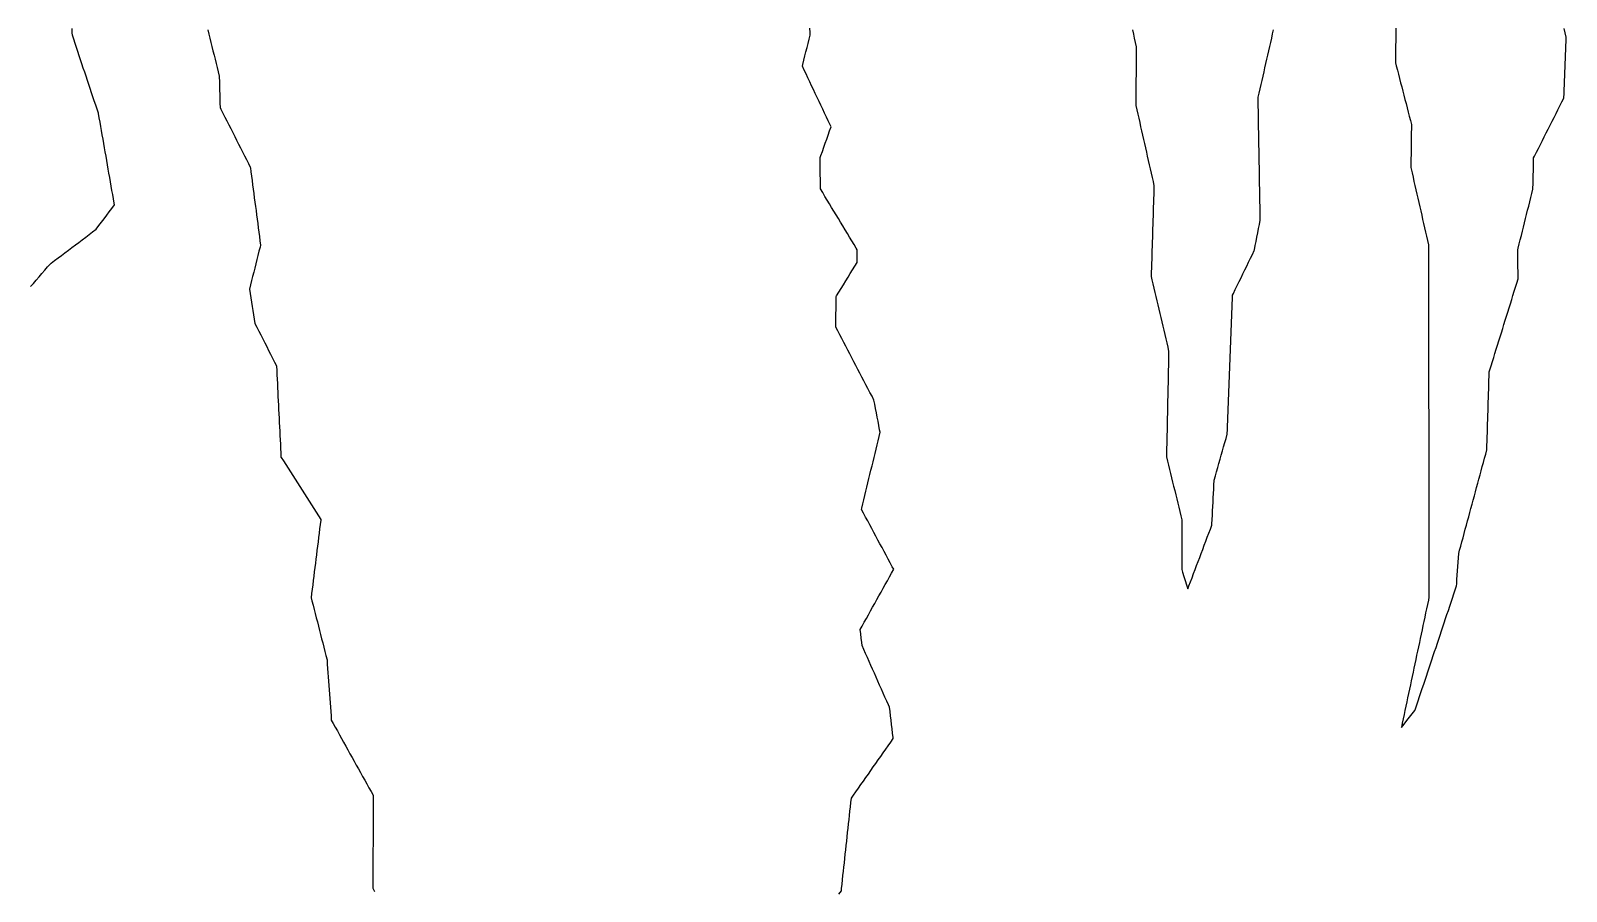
# Model space of a CAD drawing. Header units: millimetres. Extents: x 257 to 2289, y 96 to 1983.
# Drawn here: x 1726.8 to 2081.4, y 440.4 to 639 of the extents above; entities that cross this region are included whole.
import ezdxf

# ---------------------------------------------------------------- set-up
doc = ezdxf.new("R2010")
doc.units = ezdxf.units.MM
doc.layers.add('ALL_ISLANDS', color=7, linetype='Continuous')
doc.layers.add('OUTLINE_ISLAND_01', color=7, linetype='Continuous')

msp = doc.modelspace()

# ---------------------------------------------------------------- linework, layer by layer
at = {"layer": 'ALL_ISLANDS'}
for points in [[(1726.8085, 579.968), (1727.4631, 580.7239), (1728.1177, 581.4799), (1728.7723, 582.2359), (1729.4269, 582.9919), (1730.0815, 583.7478), (1730.7361, 584.5038), (1731.3907, 585.2598), (1731.5406, 585.3728), (1732.339, 585.975), (1733.1374, 586.5771), (1733.9357, 587.1792), (1734.7341, 587.7814), (1735.5325, 588.3835), (1736.3309, 588.9857), (1737.1293, 589.5878), (1737.9277, 590.1899), (1738.7261, 590.7921), (1739.5245, 591.3942), (1740.3229, 591.9964), (1741.1213, 592.5985), (1741.9196, 593.2006), (1741.9541, 593.2462), (1742.5568, 594.0442), (1743.1596, 594.8421), (1743.7623, 595.64), (1744.3651, 596.4379), (1744.9678, 597.2359), (1745.5706, 598.0338), (1746.1733, 598.8317), (1746.1047, 599.2247), (1745.9328, 600.2098), (1745.7608, 601.1949), (1745.5888, 602.18), (1745.4169, 603.1651), (1745.2449, 604.1502), (1745.0729, 605.1353), (1744.901, 606.1204), (1744.729, 607.1055), (1744.557, 608.0906), (1744.3851, 609.0757), (1744.2131, 610.0608), (1744.0411, 611.0459), (1743.8692, 612.031), (1743.6972, 613.0161), (1743.5252, 614.0012), (1743.3533, 614.9863), (1743.1813, 615.9715), (1743.0093, 616.9566), (1742.8374, 617.9417), (1742.6654, 618.9268), (1742.4934, 619.9119), (1742.4658, 619.9944), (1742.1484, 620.9426), (1741.831, 621.8909), (1741.5137, 622.8392), (1741.1963, 623.7875), (1740.8789, 624.7358), (1740.5615, 625.6841), (1740.2441, 626.6324), (1739.9267, 627.5807), (1739.6093, 628.529), (1739.2919, 629.4773), (1738.9746, 630.4256), (1738.6572, 631.3739), (1738.3398, 632.3222), (1738.0224, 633.2705), (1737.705, 634.2188), (1737.3876, 635.1671), (1737.0702, 636.1154), (1736.7528, 637.0637), (1736.4355, 638.012), (1736.418, 638.5519), (1736.3857, 639.5514)], [(1767.6933, 639.2525), (1767.937, 638.2827), (1768.1808, 637.3129), (1768.4245, 636.343), (1768.6683, 635.3732), (1768.912, 634.4033), (1769.1558, 633.4335), (1769.3995, 632.4637), (1769.6433, 631.4938), (1769.8871, 630.524), (1770.1308, 629.5542), (1770.3746, 628.5843), (1770.3806, 628.3251), (1770.4038, 627.3254), (1770.427, 626.3257), (1770.4502, 625.3259), (1770.4735, 624.3262), (1770.4967, 623.3265), (1770.5199, 622.3267), (1770.5431, 621.327), (1770.7618, 620.8951), (1771.2134, 620.0028), (1771.665, 619.1106), (1772.1166, 618.2184), (1772.5682, 617.3262), (1773.0198, 616.434), (1773.4714, 615.5417), (1773.923, 614.6495), (1774.3746, 613.7573), (1774.8262, 612.8651), (1775.2778, 611.9729), (1775.7294, 611.0806), (1776.181, 610.1884), (1776.6326, 609.2962), (1777.0842, 608.404), (1777.5358, 607.5118), (1777.5478, 607.4202), (1777.6782, 606.4288), (1777.8086, 605.4373), (1777.939, 604.4458), (1778.0693, 603.4544), (1778.1997, 602.4629), (1778.3301, 601.4714), (1778.4604, 600.48), (1778.5908, 599.4885), (1778.7212, 598.497), (1778.8516, 597.5056), (1778.9819, 596.5141), (1779.1123, 595.5226), (1779.2427, 594.5312), (1779.373, 593.5397), (1779.5034, 592.5482), (1779.6338, 591.5568), (1779.7641, 590.5653), (1779.8945, 589.5738), (1779.7758, 589.1015), (1779.5319, 588.1317), (1779.2881, 587.1619), (1779.0442, 586.1921), (1778.8003, 585.2223), (1778.5565, 584.2525), (1778.3126, 583.2827), (1778.0688, 582.3128), (1777.8249, 581.343), (1777.5811, 580.3732), (1777.3372, 579.4034), (1777.3453, 579.3529), (1777.5039, 578.3655), (1777.6624, 577.3781), (1777.8209, 576.3908), (1777.9794, 575.4034), (1778.1379, 574.4161), (1778.2964, 573.4287), (1778.455, 572.4414), (1778.6135, 571.454), (1779.0541, 570.5851), (1779.5064, 569.6932), (1779.9587, 568.8014), (1780.4109, 567.9095), (1780.8632, 567.0176), (1781.3155, 566.1257), (1781.7678, 565.2339), (1782.22, 564.342), (1782.6723, 563.4501), (1783.1246, 562.5582), (1783.5769, 561.6664), (1783.5809, 561.5856), (1783.6303, 560.5869), (1783.6797, 559.5881), (1783.7291, 558.5893), (1783.7785, 557.5905), (1783.8279, 556.5917), (1783.8773, 555.593), (1783.9268, 554.5942), (1783.9762, 553.5954), (1784.0256, 552.5966), (1784.075, 551.5978), (1784.1244, 550.5991), (1784.1738, 549.6003), (1784.2232, 548.6015), (1784.2726, 547.6027), (1784.322, 546.604), (1784.3715, 545.6052), (1784.4209, 544.6064), (1784.4703, 543.6076), (1784.5197, 542.6088), (1784.5691, 541.6101), (1784.6185, 540.6113), (1784.6563, 540.5522), (1785.1952, 539.7098), (1785.7341, 538.8675), (1786.273, 538.0251), (1786.8119, 537.1827), (1787.3507, 536.3403), (1787.8896, 535.498), (1788.4285, 534.6556), (1788.9674, 533.8132), (1789.5063, 532.9708), (1790.0452, 532.1284), (1790.5841, 531.2861), (1791.123, 530.4437), (1791.6619, 529.6013), (1792.2007, 528.7589), (1792.7396, 527.9166), (1793.2785, 527.0742), (1793.8174, 526.2318), (1793.7906, 526.0153), (1793.6677, 525.0229), (1793.5447, 524.0305), (1793.4218, 523.0381), (1793.2989, 522.0457), (1793.1759, 521.0532), (1793.053, 520.0608), (1792.9301, 519.0684), (1792.8072, 518.076), (1792.6842, 517.0836), (1792.5613, 516.0912), (1792.4384, 515.0987), (1792.3155, 514.1063), (1792.1925, 513.1139), (1792.0696, 512.1215), (1791.9467, 511.1291), (1791.8237, 510.1367), (1791.7008, 509.1443), (1791.5779, 508.1518), (1791.7721, 507.3933), (1792.0202, 506.4245), (1792.2683, 505.4558), (1792.5164, 504.4871), (1792.7645, 503.5183), (1793.0126, 502.5496), (1793.2607, 501.5809), (1793.5088, 500.6121), (1793.7569, 499.6434), (1794.005, 498.6747), (1794.2531, 497.7059), (1794.5012, 496.7372), (1794.7493, 495.7685), (1794.9974, 494.7997), (1795.2455, 493.831), (1795.3165, 492.8374), (1795.3878, 491.84), (1795.4591, 490.8425), (1795.5304, 489.8451), (1795.6017, 488.8476), (1795.673, 487.8502), (1795.7443, 486.8527), (1795.8156, 485.8553), (1795.8869, 484.8578), (1795.9582, 483.8604), (1796.0295, 482.8629), (1796.1008, 481.8654), (1796.1721, 480.868), (1796.2434, 479.8705), (1796.6559, 479.1309), (1797.1429, 478.2575), (1797.63, 477.3842), (1798.1171, 476.5108), (1798.6041, 475.6374), (1799.0912, 474.7641), (1799.5783, 473.8907), (1800.0653, 473.0173), (1800.5524, 472.144), (1801.0395, 471.2706), (1801.5266, 470.3972), (1802.0136, 469.5239), (1802.5007, 468.6505), (1802.9878, 467.7772), (1803.4748, 466.9038), (1803.9619, 466.0304), (1804.449, 465.1571), (1804.936, 464.2837), (1805.4231, 463.4103), (1805.9102, 462.537), (1805.9084, 462.0589), (1805.9046, 461.0589), (1805.9008, 460.0589), (1805.8971, 459.0589), (1805.8933, 458.0589), (1805.8895, 457.0589), (1805.8857, 456.059), (1805.8819, 455.059), (1805.8782, 454.059), (1805.8744, 453.059), (1805.8706, 452.059), (1805.8668, 451.059), (1805.8631, 450.059), (1805.8593, 449.059), (1805.8555, 448.059), (1805.8517, 447.059), (1805.848, 446.059), (1805.8442, 445.059), (1805.8404, 444.059), (1805.8366, 443.059), (1805.8329, 442.0591), (1805.8291, 441.0591), (1806.2241, 440.2973)], [(1913.411, 439.7256), (1914.0243, 440.5155), (1914.0771, 441.0043), (1914.1844, 441.9985), (1914.2917, 442.9927), (1914.399, 443.987), (1914.5063, 444.9812), (1914.6136, 445.9754), (1914.7209, 446.9696), (1914.8282, 447.9639), (1914.9355, 448.9581), (1915.0428, 449.9523), (1915.1501, 450.9465), (1915.2574, 451.9408), (1915.3647, 452.935), (1915.472, 453.9292), (1915.5793, 454.9235), (1915.6866, 455.9177), (1915.7939, 456.9119), (1915.9012, 457.9061), (1916.0085, 458.9004), (1916.1158, 459.8946), (1916.2231, 460.8888), (1916.3304, 461.883), (1916.7922, 462.5372), (1917.3689, 463.3542), (1917.9455, 464.1711), (1918.5222, 464.9881), (1919.0989, 465.8051), (1919.6756, 466.622), (1920.2523, 467.439), (1920.829, 468.256), (1921.4057, 469.0729), (1921.9824, 469.8899), (1922.5591, 470.7069), (1923.1357, 471.5238), (1923.7124, 472.3408), (1924.2891, 473.1578), (1924.8658, 473.9747), (1925.4425, 474.7917), (1926.0192, 475.6086), (1925.9843, 475.8943), (1925.863, 476.8869), (1925.7417, 477.8795), (1925.6204, 478.8722), (1925.4991, 479.8648), (1925.3778, 480.8574), (1925.2565, 481.85), (1925.1352, 482.8426), (1924.8944, 483.3861), (1924.4892, 484.3003), (1924.084, 485.2146), (1923.6788, 486.1288), (1923.2736, 487.043), (1922.8683, 487.9573), (1922.4631, 488.8715), (1922.0579, 489.7857), (1921.6527, 490.6999), (1921.2475, 491.6142), (1920.8423, 492.5284), (1920.4371, 493.4426), (1920.0319, 494.3568), (1919.6267, 495.2711), (1919.2215, 496.1853), (1918.8163, 497.0995), (1918.7313, 497.8156), (1918.6134, 498.8086), (1918.4955, 499.8016), (1918.3777, 500.7947), (1918.8206, 501.5922), (1919.3061, 502.4664), (1919.7916, 503.3406), (1920.2771, 504.2148), (1920.7626, 505.0891), (1921.2481, 505.9633), (1921.7336, 506.8375), (1922.2192, 507.7117), (1922.7047, 508.586), (1923.1902, 509.4602), (1923.6757, 510.3344), (1924.1612, 511.2087), (1924.6467, 512.0829), (1925.1323, 512.9571), (1925.6178, 513.8313), (1926.1033, 514.7056), (1925.7846, 515.2987), (1925.3112, 516.1795), (1924.8378, 517.0604), (1924.3644, 517.9412), (1923.891, 518.8221), (1923.4177, 519.7029), (1922.9443, 520.5838), (1922.4709, 521.4647), (1921.9975, 522.3455), (1921.5241, 523.2264), (1921.0508, 524.1072), (1920.5774, 524.9881), (1920.104, 525.8689), (1919.6306, 526.7498), (1919.1572, 527.6307), (1918.6838, 528.5115), (1918.7614, 528.8336), (1918.9954, 529.8059), (1919.2294, 530.7781), (1919.4634, 531.7504), (1919.6974, 532.7226), (1919.9314, 533.6948), (1920.1654, 534.6671), (1920.3994, 535.6393), (1920.6334, 536.6115), (1920.8674, 537.5838), (1921.1014, 538.556), (1921.3354, 539.5282), (1921.5694, 540.5005), (1921.8034, 541.4727), (1922.0374, 542.4449), (1922.2714, 543.4172), (1922.5054, 544.3894), (1922.7394, 545.3617), (1922.9735, 546.3339), (1922.8644, 546.9088), (1922.678, 547.8913), (1922.4916, 548.8737), (1922.3053, 549.8562), (1922.1189, 550.8387), (1921.9325, 551.8212), (1921.7461, 552.8037), (1921.5598, 553.7861), (1921.0986, 554.6668), (1920.6346, 555.5527), (1920.1707, 556.4386), (1919.7068, 557.3245), (1919.2429, 558.2103), (1918.7789, 559.0962), (1918.315, 559.9821), (1917.8511, 560.868), (1917.3872, 561.7538), (1916.9232, 562.6397), (1916.4593, 563.5256), (1915.9954, 564.4114), (1915.5314, 565.2973), (1915.0675, 566.1832), (1914.6036, 567.0691), (1914.1397, 567.9549), (1913.6757, 568.8408), (1913.2118, 569.7267), (1912.7479, 570.6126), (1912.7487, 570.6914), (1912.7584, 571.6914), (1912.7681, 572.6913), (1912.7778, 573.6913), (1912.7875, 574.6912), (1912.7973, 575.6912), (1912.807, 576.6912), (1912.8167, 577.6911), (1912.9264, 577.8676), (1913.4545, 578.7168), (1913.9825, 579.5661), (1914.5105, 580.4153), (1915.0385, 581.2645), (1915.5665, 582.1138), (1916.0945, 582.963), (1916.6225, 583.8123), (1917.1506, 584.6615), (1917.6786, 585.5107), (1917.6832, 586.4787), (1917.6879, 587.4787), (1917.6927, 588.4787), (1917.4785, 588.8323), (1916.9605, 589.6877), (1916.4425, 590.5431), (1915.9245, 591.3985), (1915.4065, 592.2539), (1914.8885, 593.1092), (1914.3705, 593.9646), (1913.8525, 594.82), (1913.3345, 595.6754), (1912.8165, 596.5308), (1912.2985, 597.3861), (1911.7805, 598.2415), (1911.2625, 599.0969), (1910.7445, 599.9523), (1910.2265, 600.8077), (1909.7085, 601.663), (1909.1905, 602.5184), (1909.1887, 602.7513), (1909.1807, 603.7513), (1909.1727, 604.7513), (1909.1648, 605.7512), (1909.1568, 606.7512), (1909.1488, 607.7512), (1909.1408, 608.7511), (1909.1328, 609.7511), (1909.308, 610.2427), (1909.6436, 611.1847), (1909.9792, 612.1267), (1910.3148, 613.0687), (1910.6504, 614.0107), (1910.986, 614.9527), (1911.3216, 615.8947), (1911.6572, 616.8367), (1911.4324, 617.3113), (1911.0043, 618.2151), (1910.5762, 619.1188), (1910.1481, 620.0225), (1909.72, 620.9263), (1909.2919, 621.83), (1908.8639, 622.7337), (1908.4358, 623.6375), (1908.0077, 624.5412), (1907.5796, 625.445), (1907.1515, 626.3487), (1906.7234, 627.2524), (1906.2953, 628.1562), (1905.8673, 629.0599), (1905.4392, 629.9636), (1905.0111, 630.8674), (1905.1144, 631.2725), (1905.3617, 632.2414), (1905.609, 633.2104), (1905.8562, 634.1793), (1906.1035, 635.1483), (1906.3507, 636.1172), (1906.598, 637.0862), (1906.8452, 638.0551), (1906.8131, 638.6488), (1906.759, 639.6473)], [(1981.2314, 639.2512), (1981.4486, 638.2751), (1981.6659, 637.299), (1981.8832, 636.3229), (1982.1004, 635.3468), (1982.0976, 634.7834), (1982.0926, 633.7834), (1982.0876, 632.7834), (1982.0825, 631.7834), (1982.0775, 630.7835), (1982.0725, 629.7835), (1982.0675, 628.7835), (1982.0624, 627.7835), (1982.0574, 626.7835), (1982.0524, 625.7835), (1982.0474, 624.7835), (1982.0424, 623.7835), (1982.0373, 622.7836), (1982.0323, 621.7836), (1982.0384, 621.7566), (1982.2583, 620.781), (1982.4782, 619.8055), (1982.698, 618.83), (1982.9179, 617.8544), (1983.1378, 616.8789), (1983.3577, 615.9034), (1983.5775, 614.9279), (1983.7974, 613.9523), (1984.0173, 612.9768), (1984.2372, 612.0013), (1984.4571, 611.0258), (1984.6769, 610.0502), (1984.8968, 609.0747), (1985.1167, 608.0992), (1985.3366, 607.1236), (1985.5564, 606.1481), (1985.7763, 605.1726), (1985.9962, 604.1971), (1986.2161, 603.2215), (1986.1864, 602.2701), (1986.1552, 601.2706), (1986.1241, 600.2711), (1986.0929, 599.2716), (1986.0617, 598.2721), (1986.0306, 597.2725), (1985.9994, 596.273), (1985.9682, 595.2735), (1985.9371, 594.274), (1985.9059, 593.2745), (1985.8747, 592.275), (1985.8436, 591.2755), (1985.8124, 590.2759), (1985.7812, 589.2764), (1985.7501, 588.2769), (1985.7189, 587.2774), (1985.6877, 586.2779), (1985.6566, 585.2784), (1985.6254, 584.2789), (1985.5942, 583.2793), (1985.5631, 582.2798), (1985.7296, 581.5684), (1985.9574, 580.5948), (1986.1853, 579.6211), (1986.4132, 578.6474), (1986.6411, 577.6737), (1986.869, 576.7), (1987.0969, 575.7263), (1987.3248, 574.7526), (1987.5527, 573.7789), (1987.7805, 572.8053), (1988.0084, 571.8316), (1988.2363, 570.8579), (1988.4642, 569.8842), (1988.6921, 568.9105), (1988.92, 567.9368), (1989.1479, 566.9631), (1989.3758, 565.9894), (1989.6037, 565.0158), (1989.5966, 564.675), (1989.576, 563.6752), (1989.5555, 562.6755), (1989.5349, 561.6757), (1989.5143, 560.6759), (1989.4937, 559.6761), (1989.4731, 558.6763), (1989.4525, 557.6765), (1989.4319, 556.6767), (1989.4114, 555.6769), (1989.3908, 554.6772), (1989.3702, 553.6774), (1989.3496, 552.6776), (1989.329, 551.6778), (1989.3084, 550.678), (1989.2878, 549.6782), (1989.2673, 548.6784), (1989.2467, 547.6786), (1989.2261, 546.6788), (1989.2055, 545.6791), (1989.1849, 544.6793), (1989.1643, 543.6795), (1989.1437, 542.6797), (1989.1232, 541.6799), (1989.1026, 540.6801), (1989.1031, 540.678), (1989.3395, 539.7063), (1989.5758, 538.7346), (1989.8122, 537.763), (1990.0485, 536.7913), (1990.2849, 535.8196), (1990.5213, 534.848), (1990.7576, 533.8763), (1990.994, 532.9046), (1991.2304, 531.933), (1991.4667, 530.9613), (1991.7031, 529.9897), (1991.9394, 529.018), (1992.1758, 528.0463), (1992.4122, 527.0747), (1992.6485, 526.103), (1992.647, 525.6482), (1992.6437, 524.6482), (1992.6404, 523.6483), (1992.6371, 522.6483), (1992.6337, 521.6483), (1992.6304, 520.6483), (1992.6271, 519.6483), (1992.6238, 518.6483), (1992.6205, 517.6483), (1992.6171, 516.6483), (1992.6138, 515.6483), (1992.6105, 514.6483), (1992.816, 514.0095), (1993.1222, 513.0576), (1993.4284, 512.1056), (1993.7346, 511.1536), (1994.0408, 510.2017), (1994.301, 510.8922), (1994.6535, 511.8279), (1995.0061, 512.7637), (1995.3586, 513.6995), (1995.7112, 514.6353), (1996.0637, 515.5711), (1996.4163, 516.5069), (1996.7689, 517.4427), (1997.1214, 518.3785), (1997.474, 519.3143), (1997.8265, 520.2501), (1998.1791, 521.1859), (1998.5316, 522.1216), (1998.8842, 523.0574), (1999.2367, 523.9932), (1999.5893, 524.929), (1999.6053, 525.2402), (1999.6568, 526.2389), (1999.7083, 527.2376), (1999.7598, 528.2362), (1999.8113, 529.2349), (1999.8627, 530.2336), (1999.9142, 531.2323), (1999.9657, 532.2309), (2000.0172, 533.2296), (2000.0687, 534.2283), (2000.1201, 535.227), (2000.1393, 535.2948), (2000.4102, 536.2574), (2000.681, 537.2201), (2000.9519, 538.1827), (2001.2228, 539.1453), (2001.4937, 540.1079), (2001.7646, 541.0705), (2002.0355, 542.0331), (2002.3064, 542.9957), (2002.5773, 543.9583), (2002.8482, 544.9209), (2003.1191, 545.8835), (2003.1235, 545.9966), (2003.1617, 546.9959), (2003.2, 547.9951), (2003.2382, 548.9944), (2003.2765, 549.9937), (2003.3147, 550.9929), (2003.353, 551.9922), (2003.3913, 552.9915), (2003.4295, 553.9907), (2003.4678, 554.99), (2003.506, 555.9893), (2003.5443, 556.9885), (2003.5825, 557.9878), (2003.6208, 558.9871), (2003.6591, 559.9863), (2003.6973, 560.9856), (2003.7356, 561.9849), (2003.7738, 562.9841), (2003.8121, 563.9834), (2003.8503, 564.9827), (2003.8886, 565.9819), (2003.9269, 566.9812), (2003.9651, 567.9805), (2004.0034, 568.9798), (2004.0416, 569.979), (2004.0799, 570.9783), (2004.1181, 571.9776), (2004.1564, 572.9768), (2004.1947, 573.9761), (2004.2329, 574.9754), (2004.2712, 575.9746), (2004.3094, 576.9739), (2004.3477, 577.9732), (2004.5618, 578.4134), (2004.9992, 579.3127), (2005.4365, 580.212), (2005.8739, 581.1113), (2006.3112, 582.0106), (2006.7486, 582.9099), (2007.1859, 583.8091), (2007.6233, 584.7084), (2008.0606, 585.6077), (2008.498, 586.507), (2008.9353, 587.4063), (2009.3727, 588.3056), (2009.4028, 588.4579), (2009.5968, 589.4389), (2009.7908, 590.4199), (2009.9848, 591.4009), (2010.1788, 592.3819), (2010.3728, 593.3629), (2010.5668, 594.3439), (2010.7608, 595.3249), (2010.7574, 595.5146), (2010.7397, 596.5144), (2010.7219, 597.5142), (2010.7042, 598.5141), (2010.6865, 599.5139), (2010.6687, 600.5138), (2010.651, 601.5136), (2010.6333, 602.5135), (2010.6155, 603.5133), (2010.5978, 604.5131), (2010.58, 605.513), (2010.5623, 606.5128), (2010.5446, 607.5127), (2010.5268, 608.5125), (2010.5091, 609.5123), (2010.4914, 610.5122), (2010.4736, 611.512), (2010.4559, 612.5119), (2010.4382, 613.5117), (2010.4204, 614.5116), (2010.4027, 615.5114), (2010.385, 616.5112), (2010.3672, 617.5111), (2010.3495, 618.5109), (2010.3318, 619.5108), (2010.314, 620.5106), (2010.2963, 621.5105), (2010.2786, 622.5103), (2010.2608, 623.5101), (2010.2987, 623.6773), (2010.5197, 624.6526), (2010.7407, 625.6279), (2010.9617, 626.6031), (2011.1828, 627.5784), (2011.4038, 628.5537), (2011.6248, 629.5289), (2011.8458, 630.5042), (2012.0668, 631.4795), (2012.2878, 632.4548), (2012.5088, 633.43), (2012.7298, 634.4053), (2012.9509, 635.3806), (2013.1719, 636.3558), (2013.3929, 637.3311), (2013.6139, 638.3064), (2013.8349, 639.2817)], [(2042.0569, 639.6456), (2042.0491, 638.6457), (2042.0412, 637.6457), (2042.0333, 636.6457), (2042.0255, 635.6458), (2042.0176, 634.6458), (2042.0097, 633.6458), (2042.0019, 632.6458), (2041.994, 631.6459), (2042.1802, 630.922), (2042.4292, 629.9536), (2042.6783, 628.9851), (2042.9274, 628.0166), (2043.1764, 627.0481), (2043.4255, 626.0796), (2043.6745, 625.1111), (2043.9236, 624.1426), (2044.1727, 623.1741), (2044.4217, 622.2056), (2044.6708, 621.2372), (2044.9198, 620.2687), (2045.1689, 619.3002), (2045.418, 618.3317), (2045.667, 617.3632), (2045.6543, 616.4452), (2045.6405, 615.4452), (2045.6266, 614.4453), (2045.6128, 613.4454), (2045.5989, 612.4455), (2045.5851, 611.4456), (2045.5712, 610.4457), (2045.5574, 609.4458), (2045.5436, 608.4459), (2045.5297, 607.446), (2045.5866, 607.1966), (2045.8088, 606.2216), (2046.031, 605.2466), (2046.2532, 604.2716), (2046.4754, 603.2966), (2046.6976, 602.3216), (2046.9198, 601.3466), (2047.142, 600.3716), (2047.3642, 599.3966), (2047.5864, 598.4216), (2047.8086, 597.4466), (2048.0308, 596.4716), (2048.253, 595.4966), (2048.4752, 594.5216), (2048.6974, 593.5465), (2048.9196, 592.5715), (2049.1418, 591.5965), (2049.364, 590.6215), (2049.5862, 589.6465), (2049.5868, 589.2427), (2049.5884, 588.2427), (2049.59, 587.2428), (2049.5917, 586.2428), (2049.5933, 585.2428), (2049.5949, 584.2428), (2049.5965, 583.2428), (2049.5982, 582.2428), (2049.5998, 581.2428), (2049.6014, 580.2428), (2049.603, 579.2428), (2049.6046, 578.2428), (2049.6063, 577.2428), (2049.6079, 576.2428), (2049.6095, 575.2428), (2049.6111, 574.2428), (2049.6127, 573.2428), (2049.6144, 572.2428), (2049.616, 571.2428), (2049.6176, 570.2428), (2049.6192, 569.2428), (2049.6209, 568.2428), (2049.6225, 567.2428), (2049.6241, 566.2428), (2049.6257, 565.2428), (2049.6273, 564.2428), (2049.629, 563.2428), (2049.6306, 562.2428), (2049.6322, 561.2428), (2049.6338, 560.2428), (2049.6354, 559.2428), (2049.6371, 558.2428), (2049.6387, 557.2428), (2049.6403, 556.2428), (2049.6419, 555.2428), (2049.6436, 554.2428), (2049.6452, 553.2428), (2049.6468, 552.2428), (2049.6484, 551.2428), (2049.65, 550.2428), (2049.6517, 549.2428), (2049.6533, 548.2428), (2049.6549, 547.2428), (2049.6565, 546.2428), (2049.6581, 545.2428), (2049.6598, 544.2428), (2049.6614, 543.2428), (2049.663, 542.2428), (2049.6646, 541.2428), (2049.6662, 540.2428), (2049.6679, 539.2428), (2049.6695, 538.2428), (2049.6711, 537.2428), (2049.6727, 536.2428), (2049.6744, 535.2428), (2049.676, 534.2428), (2049.6776, 533.2428), (2049.6792, 532.2428), (2049.6808, 531.2428), (2049.6825, 530.2428), (2049.6841, 529.2428), (2049.6857, 528.2428), (2049.6873, 527.2428), (2049.6889, 526.2428), (2049.6906, 525.2428), (2049.6922, 524.2428), (2049.6938, 523.2428), (2049.6954, 522.2428), (2049.6971, 521.2428), (2049.6987, 520.2428), (2049.7003, 519.2428), (2049.7019, 518.2428), (2049.7035, 517.2428), (2049.7052, 516.2428), (2049.7068, 515.2428), (2049.7084, 514.2428), (2049.71, 513.2428), (2049.7116, 512.2428), (2049.7133, 511.2429), (2049.7149, 510.2429), (2049.7165, 509.2429), (2049.7181, 508.2429), (2049.574, 507.5643), (2049.3661, 506.5862), (2049.1583, 505.608), (2048.9504, 504.6299), (2048.7426, 503.6517), (2048.5348, 502.6735), (2048.3269, 501.6954), (2048.1191, 500.7172), (2047.9112, 499.739), (2047.7034, 498.7609), (2047.4955, 497.7827), (2047.2877, 496.8046), (2047.0799, 495.8264), (2046.872, 494.8482), (2046.6642, 493.8701), (2046.4563, 492.8919), (2046.2485, 491.9137), (2046.0407, 490.9356), (2045.8328, 489.9574), (2045.625, 488.9793), (2045.4171, 488.0011), (2045.2093, 487.0229), (2045.0014, 486.0448), (2044.7936, 485.0666), (2044.5858, 484.0884), (2044.3779, 483.1103), (2044.1701, 482.1321), (2043.9622, 481.154), (2043.7544, 480.1758), (2043.5466, 479.1976), (2043.3387, 478.2195), (2043.9593, 478.9861), (2044.5885, 479.7633), (2045.2177, 480.5406), (2045.8469, 481.3178), (2046.4761, 482.0951), (2046.5978, 482.46), (2046.9142, 483.4087), (2047.2305, 484.3573), (2047.5468, 485.306), (2047.8632, 486.2546), (2048.1795, 487.2033), (2048.4958, 488.1519), (2048.8122, 489.1006), (2049.1285, 490.0492), (2049.4448, 490.9979), (2049.7612, 491.9465), (2050.0775, 492.8952), (2050.3938, 493.8438), (2050.7102, 494.7925), (2051.0265, 495.7411), (2051.3428, 496.6897), (2051.6592, 497.6384), (2051.9755, 498.587), (2052.2918, 499.5357), (2052.6082, 500.4843), (2052.9245, 501.433), (2053.2408, 502.3816), (2053.5572, 503.3303), (2053.8735, 504.2789), (2054.1898, 505.2276), (2054.5062, 506.1762), (2054.8225, 507.1249), (2055.1388, 508.0735), (2055.4552, 509.0222), (2055.7715, 509.9708), (2056.0878, 510.9195), (2056.1168, 511.3446), (2056.1848, 512.3423), (2056.2527, 513.34), (2056.3206, 514.3377), (2056.3886, 515.3354), (2056.4565, 516.3331), (2056.5245, 517.3308), (2056.5924, 518.3284), (2056.8038, 519.1098), (2057.065, 520.0751), (2057.3262, 521.0404), (2057.5873, 522.0057), (2057.8485, 522.971), (2058.1096, 523.9363), (2058.3708, 524.9016), (2058.632, 525.8669), (2058.8931, 526.8322), (2059.1543, 527.7975), (2059.4155, 528.7628), (2059.6766, 529.7281), (2059.9378, 530.6934), (2060.1989, 531.6587), (2060.4601, 532.624), (2060.7213, 533.5893), (2060.9824, 534.5546), (2061.2436, 535.5199), (2061.5047, 536.4852), (2061.7659, 537.4504), (2062.0271, 538.4157), (2062.2882, 539.381), (2062.5494, 540.3463), (2062.8106, 541.3116), (2063.0717, 542.2769), (2063.0728, 542.3104), (2063.1044, 543.3099), (2063.1361, 544.3094), (2063.1678, 545.3089), (2063.1994, 546.3084), (2063.2311, 547.3079), (2063.2628, 548.3074), (2063.2944, 549.3069), (2063.3261, 550.3064), (2063.3577, 551.3059), (2063.3894, 552.3054), (2063.4211, 553.3049), (2063.4527, 554.3044), (2063.4844, 555.3039), (2063.5161, 556.3034), (2063.5477, 557.3029), (2063.5794, 558.3024), (2063.611, 559.3019), (2063.6427, 560.3014), (2063.7774, 560.7355), (2064.0738, 561.6906), (2064.3701, 562.6457), (2064.6664, 563.6008), (2064.9628, 564.5558), (2065.2591, 565.5109), (2065.5555, 566.466), (2065.8518, 567.4211), (2066.1482, 568.3762), (2066.4445, 569.3312), (2066.7409, 570.2863), (2067.0372, 571.2414), (2067.3336, 572.1965), (2067.6299, 573.1516), (2067.9263, 574.1066), (2068.2226, 575.0617), (2068.519, 576.0168), (2068.8153, 576.9719), (2069.1116, 577.927), (2069.408, 578.882), (2069.7043, 579.8371), (2070.0007, 580.7922), (2070.297, 581.7473), (2070.2885, 582.4716), (2070.2767, 583.4715), (2070.265, 584.4714), (2070.2532, 585.4714), (2070.2414, 586.4713), (2070.2296, 587.4712), (2070.2179, 588.4712), (2070.3166, 588.8648), (2070.5599, 589.8348), (2070.8032, 590.8047), (2071.0465, 591.7747), (2071.2898, 592.7446), (2071.5331, 593.7146), (2071.7764, 594.6845), (2072.0197, 595.6545), (2072.263, 596.6244), (2072.5063, 597.5944), (2072.7497, 598.5643), (2072.993, 599.5343), (2073.2363, 600.5042), (2073.4796, 601.4742), (2073.7229, 602.4441), (2073.7287, 602.691), (2073.7522, 603.6907), (2073.7757, 604.6904), (2073.7993, 605.6901), (2073.8228, 606.6898), (2073.8463, 607.6896), (2073.8699, 608.6893), (2073.8934, 609.689), (2074.1007, 610.0992), (2074.5517, 610.9917), (2075.0028, 611.8842), (2075.4538, 612.7767), (2075.9048, 613.6692), (2076.3559, 614.5617), (2076.8069, 615.4543), (2077.2579, 616.3468), (2077.709, 617.2393), (2078.16, 618.1318), (2078.611, 619.0243), (2079.0621, 619.9168), (2079.5131, 620.8093), (2079.9642, 621.7018), (2080.4152, 622.5943), (2080.8662, 623.4868), (2080.868, 623.5324), (2080.908, 624.5316), (2080.948, 625.5308), (2080.988, 626.53), (2081.0279, 627.5292), (2081.0679, 628.5284), (2081.1079, 629.5276), (2081.1478, 630.5268), (2081.1878, 631.526), (2081.2278, 632.5252), (2081.2677, 633.5244), (2081.3077, 634.5236), (2081.3477, 635.5228), (2081.3876, 636.522), (2081.4276, 637.5212), (2081.4106, 637.5916), (2081.1751, 638.5635), (2080.9396, 639.5353)]]:
    msp.add_lwpolyline(points, dxfattribs=at)
at = {"layer": 'OUTLINE_ISLAND_01'}
for points in [[(1726.8085, 579.968), (1727.4631, 580.7239), (1728.1177, 581.4799), (1728.7723, 582.2359), (1729.4269, 582.9919), (1730.0815, 583.7478), (1730.7361, 584.5038), (1731.3907, 585.2598), (1731.5406, 585.3728), (1732.339, 585.975), (1733.1374, 586.5771), (1733.9357, 587.1792), (1734.7341, 587.7814), (1735.5325, 588.3835), (1736.3309, 588.9857), (1737.1293, 589.5878), (1737.9277, 590.1899), (1738.7261, 590.7921), (1739.5245, 591.3942), (1740.3229, 591.9964), (1741.1213, 592.5985), (1741.9196, 593.2006), (1741.9541, 593.2462), (1742.5568, 594.0442), (1743.1596, 594.8421), (1743.7623, 595.64), (1744.3651, 596.4379), (1744.9678, 597.2359), (1745.5706, 598.0338), (1746.1733, 598.8317), (1746.1047, 599.2247), (1745.9328, 600.2098), (1745.7608, 601.1949), (1745.5888, 602.18), (1745.4169, 603.1651), (1745.2449, 604.1502), (1745.0729, 605.1353), (1744.901, 606.1204), (1744.729, 607.1055), (1744.557, 608.0906), (1744.3851, 609.0757), (1744.2131, 610.0608), (1744.0411, 611.0459), (1743.8692, 612.031), (1743.6972, 613.0161), (1743.5252, 614.0012), (1743.3533, 614.9863), (1743.1813, 615.9715), (1743.0093, 616.9566), (1742.8374, 617.9417), (1742.6654, 618.9268), (1742.4934, 619.9119), (1742.4658, 619.9944), (1742.1484, 620.9426), (1741.831, 621.8909), (1741.5137, 622.8392), (1741.1963, 623.7875), (1740.8789, 624.7358), (1740.5615, 625.6841), (1740.2441, 626.6324), (1739.9267, 627.5807), (1739.6093, 628.529), (1739.2919, 629.4773), (1738.9746, 630.4256), (1738.6572, 631.3739), (1738.3398, 632.3222), (1738.0224, 633.2705), (1737.705, 634.2188), (1737.3876, 635.1671), (1737.0702, 636.1154), (1736.7528, 637.0637), (1736.4355, 638.012), (1736.418, 638.5519), (1736.3857, 639.5514)], [(1767.6933, 639.2525), (1767.937, 638.2827), (1768.1808, 637.3129), (1768.4245, 636.343), (1768.6683, 635.3732), (1768.912, 634.4033), (1769.1558, 633.4335), (1769.3995, 632.4637), (1769.6433, 631.4938), (1769.8871, 630.524), (1770.1308, 629.5542), (1770.3746, 628.5843), (1770.3806, 628.3251), (1770.4038, 627.3254), (1770.427, 626.3257), (1770.4502, 625.3259), (1770.4735, 624.3262), (1770.4967, 623.3265), (1770.5199, 622.3267), (1770.5431, 621.327), (1770.7618, 620.8951), (1771.2134, 620.0028), (1771.665, 619.1106), (1772.1166, 618.2184), (1772.5682, 617.3262), (1773.0198, 616.434), (1773.4714, 615.5417), (1773.923, 614.6495), (1774.3746, 613.7573), (1774.8262, 612.8651), (1775.2778, 611.9729), (1775.7294, 611.0806), (1776.181, 610.1884), (1776.6326, 609.2962), (1777.0842, 608.404), (1777.5358, 607.5118), (1777.5478, 607.4202), (1777.6782, 606.4288), (1777.8086, 605.4373), (1777.939, 604.4458), (1778.0693, 603.4544), (1778.1997, 602.4629), (1778.3301, 601.4714), (1778.4604, 600.48), (1778.5908, 599.4885), (1778.7212, 598.497), (1778.8516, 597.5056), (1778.9819, 596.5141), (1779.1123, 595.5226), (1779.2427, 594.5312), (1779.373, 593.5397), (1779.5034, 592.5482), (1779.6338, 591.5568), (1779.7641, 590.5653), (1779.8945, 589.5738), (1779.7758, 589.1015), (1779.5319, 588.1317), (1779.2881, 587.1619), (1779.0442, 586.1921), (1778.8003, 585.2223), (1778.5565, 584.2525), (1778.3126, 583.2827), (1778.0688, 582.3128), (1777.8249, 581.343), (1777.5811, 580.3732), (1777.3372, 579.4034), (1777.3453, 579.3529), (1777.5039, 578.3655), (1777.6624, 577.3781), (1777.8209, 576.3908), (1777.9794, 575.4034), (1778.1379, 574.4161), (1778.2964, 573.4287), (1778.455, 572.4414), (1778.6135, 571.454), (1779.0541, 570.5851), (1779.5064, 569.6932), (1779.9587, 568.8014), (1780.4109, 567.9095), (1780.8632, 567.0176), (1781.3155, 566.1257), (1781.7678, 565.2339), (1782.22, 564.342), (1782.6723, 563.4501), (1783.1246, 562.5582), (1783.5769, 561.6664), (1783.5809, 561.5856), (1783.6303, 560.5869), (1783.6797, 559.5881), (1783.7291, 558.5893), (1783.7785, 557.5905), (1783.8279, 556.5917), (1783.8773, 555.593), (1783.9268, 554.5942), (1783.9762, 553.5954), (1784.0256, 552.5966), (1784.075, 551.5978), (1784.1244, 550.5991), (1784.1738, 549.6003), (1784.2232, 548.6015), (1784.2726, 547.6027), (1784.322, 546.604), (1784.3715, 545.6052), (1784.4209, 544.6064), (1784.4703, 543.6076), (1784.5197, 542.6088), (1784.5691, 541.6101), (1784.6185, 540.6113), (1784.6563, 540.5522), (1785.1952, 539.7098), (1785.7341, 538.8675), (1786.273, 538.0251), (1786.8119, 537.1827), (1787.3507, 536.3403), (1787.8896, 535.498), (1788.4285, 534.6556), (1788.9674, 533.8132), (1789.5063, 532.9708), (1790.0452, 532.1284), (1790.5841, 531.2861), (1791.123, 530.4437), (1791.6619, 529.6013), (1792.2007, 528.7589), (1792.7396, 527.9166), (1793.2785, 527.0742), (1793.8174, 526.2318), (1793.7906, 526.0153), (1793.6677, 525.0229), (1793.5447, 524.0305), (1793.4218, 523.0381), (1793.2989, 522.0457), (1793.1759, 521.0532), (1793.053, 520.0608), (1792.9301, 519.0684), (1792.8072, 518.076), (1792.6842, 517.0836), (1792.5613, 516.0912), (1792.4384, 515.0987), (1792.3155, 514.1063), (1792.1925, 513.1139), (1792.0696, 512.1215), (1791.9467, 511.1291), (1791.8237, 510.1367), (1791.7008, 509.1443), (1791.5779, 508.1518), (1791.7721, 507.3933), (1792.0202, 506.4245), (1792.2683, 505.4558), (1792.5164, 504.4871), (1792.7645, 503.5183), (1793.0126, 502.5496), (1793.2607, 501.5809), (1793.5088, 500.6121), (1793.7569, 499.6434), (1794.005, 498.6747), (1794.2531, 497.7059), (1794.5012, 496.7372), (1794.7493, 495.7685), (1794.9974, 494.7997), (1795.2455, 493.831), (1795.3165, 492.8374), (1795.3878, 491.84), (1795.4591, 490.8425), (1795.5304, 489.8451), (1795.6017, 488.8476), (1795.673, 487.8502), (1795.7443, 486.8527), (1795.8156, 485.8553), (1795.8869, 484.8578), (1795.9582, 483.8604), (1796.0295, 482.8629), (1796.1008, 481.8654), (1796.1721, 480.868), (1796.2434, 479.8705), (1796.6559, 479.1309), (1797.1429, 478.2575), (1797.63, 477.3842), (1798.1171, 476.5108), (1798.6041, 475.6374), (1799.0912, 474.7641), (1799.5783, 473.8907), (1800.0653, 473.0173), (1800.5524, 472.144), (1801.0395, 471.2706), (1801.5266, 470.3972), (1802.0136, 469.5239), (1802.5007, 468.6505), (1802.9878, 467.7772), (1803.4748, 466.9038), (1803.9619, 466.0304), (1804.449, 465.1571), (1804.936, 464.2837), (1805.4231, 463.4103), (1805.9102, 462.537), (1805.9084, 462.0589), (1805.9046, 461.0589), (1805.9008, 460.0589), (1805.8971, 459.0589), (1805.8933, 458.0589), (1805.8895, 457.0589), (1805.8857, 456.059), (1805.8819, 455.059), (1805.8782, 454.059), (1805.8744, 453.059), (1805.8706, 452.059), (1805.8668, 451.059), (1805.8631, 450.059), (1805.8593, 449.059), (1805.8555, 448.059), (1805.8517, 447.059), (1805.848, 446.059), (1805.8442, 445.059), (1805.8404, 444.059), (1805.8366, 443.059), (1805.8329, 442.0591), (1805.8291, 441.0591), (1806.2241, 440.2973)], [(1913.411, 439.7256), (1914.0243, 440.5155), (1914.0771, 441.0043), (1914.1844, 441.9985), (1914.2917, 442.9927), (1914.399, 443.987), (1914.5063, 444.9812), (1914.6136, 445.9754), (1914.7209, 446.9696), (1914.8282, 447.9639), (1914.9355, 448.9581), (1915.0428, 449.9523), (1915.1501, 450.9465), (1915.2574, 451.9408), (1915.3647, 452.935), (1915.472, 453.9292), (1915.5793, 454.9235), (1915.6866, 455.9177), (1915.7939, 456.9119), (1915.9012, 457.9061), (1916.0085, 458.9004), (1916.1158, 459.8946), (1916.2231, 460.8888), (1916.3304, 461.883), (1916.7922, 462.5372), (1917.3689, 463.3542), (1917.9455, 464.1711), (1918.5222, 464.9881), (1919.0989, 465.8051), (1919.6756, 466.622), (1920.2523, 467.439), (1920.829, 468.256), (1921.4057, 469.0729), (1921.9824, 469.8899), (1922.5591, 470.7069), (1923.1357, 471.5238), (1923.7124, 472.3408), (1924.2891, 473.1578), (1924.8658, 473.9747), (1925.4425, 474.7917), (1926.0192, 475.6086), (1925.9843, 475.8943), (1925.863, 476.8869), (1925.7417, 477.8795), (1925.6204, 478.8722), (1925.4991, 479.8648), (1925.3778, 480.8574), (1925.2565, 481.85), (1925.1352, 482.8426), (1924.8944, 483.3861), (1924.4892, 484.3003), (1924.084, 485.2146), (1923.6788, 486.1288), (1923.2736, 487.043), (1922.8683, 487.9573), (1922.4631, 488.8715), (1922.0579, 489.7857), (1921.6527, 490.6999), (1921.2475, 491.6142), (1920.8423, 492.5284), (1920.4371, 493.4426), (1920.0319, 494.3568), (1919.6267, 495.2711), (1919.2215, 496.1853), (1918.8163, 497.0995), (1918.7313, 497.8156), (1918.6134, 498.8086), (1918.4955, 499.8016), (1918.3777, 500.7947), (1918.8206, 501.5922), (1919.3061, 502.4664), (1919.7916, 503.3406), (1920.2771, 504.2148), (1920.7626, 505.0891), (1921.2481, 505.9633), (1921.7336, 506.8375), (1922.2192, 507.7117), (1922.7047, 508.586), (1923.1902, 509.4602), (1923.6757, 510.3344), (1924.1612, 511.2087), (1924.6467, 512.0829), (1925.1323, 512.9571), (1925.6178, 513.8313), (1926.1033, 514.7056), (1925.7846, 515.2987), (1925.3112, 516.1795), (1924.8378, 517.0604), (1924.3644, 517.9412), (1923.891, 518.8221), (1923.4177, 519.7029), (1922.9443, 520.5838), (1922.4709, 521.4647), (1921.9975, 522.3455), (1921.5241, 523.2264), (1921.0508, 524.1072), (1920.5774, 524.9881), (1920.104, 525.8689), (1919.6306, 526.7498), (1919.1572, 527.6307), (1918.6838, 528.5115), (1918.7614, 528.8336), (1918.9954, 529.8059), (1919.2294, 530.7781), (1919.4634, 531.7504), (1919.6974, 532.7226), (1919.9314, 533.6948), (1920.1654, 534.6671), (1920.3994, 535.6393), (1920.6334, 536.6115), (1920.8674, 537.5838), (1921.1014, 538.556), (1921.3354, 539.5282), (1921.5694, 540.5005), (1921.8034, 541.4727), (1922.0374, 542.4449), (1922.2714, 543.4172), (1922.5054, 544.3894), (1922.7394, 545.3617), (1922.9735, 546.3339), (1922.8644, 546.9088), (1922.678, 547.8913), (1922.4916, 548.8737), (1922.3053, 549.8562), (1922.1189, 550.8387), (1921.9325, 551.8212), (1921.7461, 552.8037), (1921.5598, 553.7861), (1921.0986, 554.6668), (1920.6346, 555.5527), (1920.1707, 556.4386), (1919.7068, 557.3245), (1919.2429, 558.2103), (1918.7789, 559.0962), (1918.315, 559.9821), (1917.8511, 560.868), (1917.3872, 561.7538), (1916.9232, 562.6397), (1916.4593, 563.5256), (1915.9954, 564.4114), (1915.5314, 565.2973), (1915.0675, 566.1832), (1914.6036, 567.0691), (1914.1397, 567.9549), (1913.6757, 568.8408), (1913.2118, 569.7267), (1912.7479, 570.6126), (1912.7487, 570.6914), (1912.7584, 571.6914), (1912.7681, 572.6913), (1912.7778, 573.6913), (1912.7875, 574.6912), (1912.7973, 575.6912), (1912.807, 576.6912), (1912.8167, 577.6911), (1912.9264, 577.8676), (1913.4545, 578.7168), (1913.9825, 579.5661), (1914.5105, 580.4153), (1915.0385, 581.2645), (1915.5665, 582.1138), (1916.0945, 582.963), (1916.6225, 583.8123), (1917.1506, 584.6615), (1917.6786, 585.5107), (1917.6832, 586.4787), (1917.6879, 587.4787), (1917.6927, 588.4787), (1917.4785, 588.8323), (1916.9605, 589.6877), (1916.4425, 590.5431), (1915.9245, 591.3985), (1915.4065, 592.2539), (1914.8885, 593.1092), (1914.3705, 593.9646), (1913.8525, 594.82), (1913.3345, 595.6754), (1912.8165, 596.5308), (1912.2985, 597.3861), (1911.7805, 598.2415), (1911.2625, 599.0969), (1910.7445, 599.9523), (1910.2265, 600.8077), (1909.7085, 601.663), (1909.1905, 602.5184), (1909.1887, 602.7513), (1909.1807, 603.7513), (1909.1727, 604.7513), (1909.1648, 605.7512), (1909.1568, 606.7512), (1909.1488, 607.7512), (1909.1408, 608.7511), (1909.1328, 609.7511), (1909.308, 610.2427), (1909.6436, 611.1847), (1909.9792, 612.1267), (1910.3148, 613.0687), (1910.6504, 614.0107), (1910.986, 614.9527), (1911.3216, 615.8947), (1911.6572, 616.8367), (1911.4324, 617.3113), (1911.0043, 618.2151), (1910.5762, 619.1188), (1910.1481, 620.0225), (1909.72, 620.9263), (1909.2919, 621.83), (1908.8639, 622.7337), (1908.4358, 623.6375), (1908.0077, 624.5412), (1907.5796, 625.445), (1907.1515, 626.3487), (1906.7234, 627.2524), (1906.2953, 628.1562), (1905.8673, 629.0599), (1905.4392, 629.9636), (1905.0111, 630.8674), (1905.1144, 631.2725), (1905.3617, 632.2414), (1905.609, 633.2104), (1905.8562, 634.1793), (1906.1035, 635.1483), (1906.3507, 636.1172), (1906.598, 637.0862), (1906.8452, 638.0551), (1906.8131, 638.6488), (1906.759, 639.6473)], [(1981.2314, 639.2512), (1981.4486, 638.2751), (1981.6659, 637.299), (1981.8832, 636.3229), (1982.1004, 635.3468), (1982.0976, 634.7834), (1982.0926, 633.7834), (1982.0876, 632.7834), (1982.0825, 631.7834), (1982.0775, 630.7835), (1982.0725, 629.7835), (1982.0675, 628.7835), (1982.0624, 627.7835), (1982.0574, 626.7835), (1982.0524, 625.7835), (1982.0474, 624.7835), (1982.0424, 623.7835), (1982.0373, 622.7836), (1982.0323, 621.7836), (1982.0384, 621.7566), (1982.2583, 620.781), (1982.4782, 619.8055), (1982.698, 618.83), (1982.9179, 617.8544), (1983.1378, 616.8789), (1983.3577, 615.9034), (1983.5775, 614.9279), (1983.7974, 613.9523), (1984.0173, 612.9768), (1984.2372, 612.0013), (1984.4571, 611.0258), (1984.6769, 610.0502), (1984.8968, 609.0747), (1985.1167, 608.0992), (1985.3366, 607.1236), (1985.5564, 606.1481), (1985.7763, 605.1726), (1985.9962, 604.1971), (1986.2161, 603.2215), (1986.1864, 602.2701), (1986.1552, 601.2706), (1986.1241, 600.2711), (1986.0929, 599.2716), (1986.0617, 598.2721), (1986.0306, 597.2725), (1985.9994, 596.273), (1985.9682, 595.2735), (1985.9371, 594.274), (1985.9059, 593.2745), (1985.8747, 592.275), (1985.8436, 591.2755), (1985.8124, 590.2759), (1985.7812, 589.2764), (1985.7501, 588.2769), (1985.7189, 587.2774), (1985.6877, 586.2779), (1985.6566, 585.2784), (1985.6254, 584.2789), (1985.5942, 583.2793), (1985.5631, 582.2798), (1985.7296, 581.5684), (1985.9574, 580.5948), (1986.1853, 579.6211), (1986.4132, 578.6474), (1986.6411, 577.6737), (1986.869, 576.7), (1987.0969, 575.7263), (1987.3248, 574.7526), (1987.5527, 573.7789), (1987.7805, 572.8053), (1988.0084, 571.8316), (1988.2363, 570.8579), (1988.4642, 569.8842), (1988.6921, 568.9105), (1988.92, 567.9368), (1989.1479, 566.9631), (1989.3758, 565.9894), (1989.6037, 565.0158), (1989.5966, 564.675), (1989.576, 563.6752), (1989.5555, 562.6755), (1989.5349, 561.6757), (1989.5143, 560.6759), (1989.4937, 559.6761), (1989.4731, 558.6763), (1989.4525, 557.6765), (1989.4319, 556.6767), (1989.4114, 555.6769), (1989.3908, 554.6772), (1989.3702, 553.6774), (1989.3496, 552.6776), (1989.329, 551.6778), (1989.3084, 550.678), (1989.2878, 549.6782), (1989.2673, 548.6784), (1989.2467, 547.6786), (1989.2261, 546.6788), (1989.2055, 545.6791), (1989.1849, 544.6793), (1989.1643, 543.6795), (1989.1437, 542.6797), (1989.1232, 541.6799), (1989.1026, 540.6801), (1989.1031, 540.678), (1989.3395, 539.7063), (1989.5758, 538.7346), (1989.8122, 537.763), (1990.0485, 536.7913), (1990.2849, 535.8196), (1990.5213, 534.848), (1990.7576, 533.8763), (1990.994, 532.9046), (1991.2304, 531.933), (1991.4667, 530.9613), (1991.7031, 529.9897), (1991.9394, 529.018), (1992.1758, 528.0463), (1992.4122, 527.0747), (1992.6485, 526.103), (1992.647, 525.6482), (1992.6437, 524.6482), (1992.6404, 523.6483), (1992.6371, 522.6483), (1992.6337, 521.6483), (1992.6304, 520.6483), (1992.6271, 519.6483), (1992.6238, 518.6483), (1992.6205, 517.6483), (1992.6171, 516.6483), (1992.6138, 515.6483), (1992.6105, 514.6483), (1992.816, 514.0095), (1993.1222, 513.0576), (1993.4284, 512.1056), (1993.7346, 511.1536), (1994.0408, 510.2017), (1994.301, 510.8922), (1994.6535, 511.8279), (1995.0061, 512.7637), (1995.3586, 513.6995), (1995.7112, 514.6353), (1996.0637, 515.5711), (1996.4163, 516.5069), (1996.7689, 517.4427), (1997.1214, 518.3785), (1997.474, 519.3143), (1997.8265, 520.2501), (1998.1791, 521.1859), (1998.5316, 522.1216), (1998.8842, 523.0574), (1999.2367, 523.9932), (1999.5893, 524.929), (1999.6053, 525.2402), (1999.6568, 526.2389), (1999.7083, 527.2376), (1999.7598, 528.2362), (1999.8113, 529.2349), (1999.8627, 530.2336), (1999.9142, 531.2323), (1999.9657, 532.2309), (2000.0172, 533.2296), (2000.0687, 534.2283), (2000.1201, 535.227), (2000.1393, 535.2948), (2000.4102, 536.2574), (2000.681, 537.2201), (2000.9519, 538.1827), (2001.2228, 539.1453), (2001.4937, 540.1079), (2001.7646, 541.0705), (2002.0355, 542.0331), (2002.3064, 542.9957), (2002.5773, 543.9583), (2002.8482, 544.9209), (2003.1191, 545.8835), (2003.1235, 545.9966), (2003.1617, 546.9959), (2003.2, 547.9951), (2003.2382, 548.9944), (2003.2765, 549.9937), (2003.3147, 550.9929), (2003.353, 551.9922), (2003.3913, 552.9915), (2003.4295, 553.9907), (2003.4678, 554.99), (2003.506, 555.9893), (2003.5443, 556.9885), (2003.5825, 557.9878), (2003.6208, 558.9871), (2003.6591, 559.9863), (2003.6973, 560.9856), (2003.7356, 561.9849), (2003.7738, 562.9841), (2003.8121, 563.9834), (2003.8503, 564.9827), (2003.8886, 565.9819), (2003.9269, 566.9812), (2003.9651, 567.9805), (2004.0034, 568.9798), (2004.0416, 569.979), (2004.0799, 570.9783), (2004.1181, 571.9776), (2004.1564, 572.9768), (2004.1947, 573.9761), (2004.2329, 574.9754), (2004.2712, 575.9746), (2004.3094, 576.9739), (2004.3477, 577.9732), (2004.5618, 578.4134), (2004.9992, 579.3127), (2005.4365, 580.212), (2005.8739, 581.1113), (2006.3112, 582.0106), (2006.7486, 582.9099), (2007.1859, 583.8091), (2007.6233, 584.7084), (2008.0606, 585.6077), (2008.498, 586.507), (2008.9353, 587.4063), (2009.3727, 588.3056), (2009.4028, 588.4579), (2009.5968, 589.4389), (2009.7908, 590.4199), (2009.9848, 591.4009), (2010.1788, 592.3819), (2010.3728, 593.3629), (2010.5668, 594.3439), (2010.7608, 595.3249), (2010.7574, 595.5146), (2010.7397, 596.5144), (2010.7219, 597.5142), (2010.7042, 598.5141), (2010.6865, 599.5139), (2010.6687, 600.5138), (2010.651, 601.5136), (2010.6333, 602.5135), (2010.6155, 603.5133), (2010.5978, 604.5131), (2010.58, 605.513), (2010.5623, 606.5128), (2010.5446, 607.5127), (2010.5268, 608.5125), (2010.5091, 609.5123), (2010.4914, 610.5122), (2010.4736, 611.512), (2010.4559, 612.5119), (2010.4382, 613.5117), (2010.4204, 614.5116), (2010.4027, 615.5114), (2010.385, 616.5112), (2010.3672, 617.5111), (2010.3495, 618.5109), (2010.3318, 619.5108), (2010.314, 620.5106), (2010.2963, 621.5105), (2010.2786, 622.5103), (2010.2608, 623.5101), (2010.2987, 623.6773), (2010.5197, 624.6526), (2010.7407, 625.6279), (2010.9617, 626.6031), (2011.1828, 627.5784), (2011.4038, 628.5537), (2011.6248, 629.5289), (2011.8458, 630.5042), (2012.0668, 631.4795), (2012.2878, 632.4548), (2012.5088, 633.43), (2012.7298, 634.4053), (2012.9509, 635.3806), (2013.1719, 636.3558), (2013.3929, 637.3311), (2013.6139, 638.3064), (2013.8349, 639.2817)], [(2042.0569, 639.6456), (2042.0491, 638.6457), (2042.0412, 637.6457), (2042.0333, 636.6457), (2042.0255, 635.6458), (2042.0176, 634.6458), (2042.0097, 633.6458), (2042.0019, 632.6458), (2041.994, 631.6459), (2042.1802, 630.922), (2042.4292, 629.9536), (2042.6783, 628.9851), (2042.9274, 628.0166), (2043.1764, 627.0481), (2043.4255, 626.0796), (2043.6745, 625.1111), (2043.9236, 624.1426), (2044.1727, 623.1741), (2044.4217, 622.2056), (2044.6708, 621.2372), (2044.9198, 620.2687), (2045.1689, 619.3002), (2045.418, 618.3317), (2045.667, 617.3632), (2045.6543, 616.4452), (2045.6405, 615.4452), (2045.6266, 614.4453), (2045.6128, 613.4454), (2045.5989, 612.4455), (2045.5851, 611.4456), (2045.5712, 610.4457), (2045.5574, 609.4458), (2045.5436, 608.4459), (2045.5297, 607.446), (2045.5866, 607.1966), (2045.8088, 606.2216), (2046.031, 605.2466), (2046.2532, 604.2716), (2046.4754, 603.2966), (2046.6976, 602.3216), (2046.9198, 601.3466), (2047.142, 600.3716), (2047.3642, 599.3966), (2047.5864, 598.4216), (2047.8086, 597.4466), (2048.0308, 596.4716), (2048.253, 595.4966), (2048.4752, 594.5216), (2048.6974, 593.5465), (2048.9196, 592.5715), (2049.1418, 591.5965), (2049.364, 590.6215), (2049.5862, 589.6465), (2049.5868, 589.2427), (2049.5884, 588.2427), (2049.59, 587.2428), (2049.5917, 586.2428), (2049.5933, 585.2428), (2049.5949, 584.2428), (2049.5965, 583.2428), (2049.5982, 582.2428), (2049.5998, 581.2428), (2049.6014, 580.2428), (2049.603, 579.2428), (2049.6046, 578.2428), (2049.6063, 577.2428), (2049.6079, 576.2428), (2049.6095, 575.2428), (2049.6111, 574.2428), (2049.6127, 573.2428), (2049.6144, 572.2428), (2049.616, 571.2428), (2049.6176, 570.2428), (2049.6192, 569.2428), (2049.6209, 568.2428), (2049.6225, 567.2428), (2049.6241, 566.2428), (2049.6257, 565.2428), (2049.6273, 564.2428), (2049.629, 563.2428), (2049.6306, 562.2428), (2049.6322, 561.2428), (2049.6338, 560.2428), (2049.6354, 559.2428), (2049.6371, 558.2428), (2049.6387, 557.2428), (2049.6403, 556.2428), (2049.6419, 555.2428), (2049.6436, 554.2428), (2049.6452, 553.2428), (2049.6468, 552.2428), (2049.6484, 551.2428), (2049.65, 550.2428), (2049.6517, 549.2428), (2049.6533, 548.2428), (2049.6549, 547.2428), (2049.6565, 546.2428), (2049.6581, 545.2428), (2049.6598, 544.2428), (2049.6614, 543.2428), (2049.663, 542.2428), (2049.6646, 541.2428), (2049.6662, 540.2428), (2049.6679, 539.2428), (2049.6695, 538.2428), (2049.6711, 537.2428), (2049.6727, 536.2428), (2049.6744, 535.2428), (2049.676, 534.2428), (2049.6776, 533.2428), (2049.6792, 532.2428), (2049.6808, 531.2428), (2049.6825, 530.2428), (2049.6841, 529.2428), (2049.6857, 528.2428), (2049.6873, 527.2428), (2049.6889, 526.2428), (2049.6906, 525.2428), (2049.6922, 524.2428), (2049.6938, 523.2428), (2049.6954, 522.2428), (2049.6971, 521.2428), (2049.6987, 520.2428), (2049.7003, 519.2428), (2049.7019, 518.2428), (2049.7035, 517.2428), (2049.7052, 516.2428), (2049.7068, 515.2428), (2049.7084, 514.2428), (2049.71, 513.2428), (2049.7116, 512.2428), (2049.7133, 511.2429), (2049.7149, 510.2429), (2049.7165, 509.2429), (2049.7181, 508.2429), (2049.574, 507.5643), (2049.3661, 506.5862), (2049.1583, 505.608), (2048.9504, 504.6299), (2048.7426, 503.6517), (2048.5348, 502.6735), (2048.3269, 501.6954), (2048.1191, 500.7172), (2047.9112, 499.739), (2047.7034, 498.7609), (2047.4955, 497.7827), (2047.2877, 496.8046), (2047.0799, 495.8264), (2046.872, 494.8482), (2046.6642, 493.8701), (2046.4563, 492.8919), (2046.2485, 491.9137), (2046.0407, 490.9356), (2045.8328, 489.9574), (2045.625, 488.9793), (2045.4171, 488.0011), (2045.2093, 487.0229), (2045.0014, 486.0448), (2044.7936, 485.0666), (2044.5858, 484.0884), (2044.3779, 483.1103), (2044.1701, 482.1321), (2043.9622, 481.154), (2043.7544, 480.1758), (2043.5466, 479.1976), (2043.3387, 478.2195), (2043.9593, 478.9861), (2044.5885, 479.7633), (2045.2177, 480.5406), (2045.8469, 481.3178), (2046.4761, 482.0951), (2046.5978, 482.46), (2046.9142, 483.4087), (2047.2305, 484.3573), (2047.5468, 485.306), (2047.8632, 486.2546), (2048.1795, 487.2033), (2048.4958, 488.1519), (2048.8122, 489.1006), (2049.1285, 490.0492), (2049.4448, 490.9979), (2049.7612, 491.9465), (2050.0775, 492.8952), (2050.3938, 493.8438), (2050.7102, 494.7925), (2051.0265, 495.7411), (2051.3428, 496.6897), (2051.6592, 497.6384), (2051.9755, 498.587), (2052.2918, 499.5357), (2052.6082, 500.4843), (2052.9245, 501.433), (2053.2408, 502.3816), (2053.5572, 503.3303), (2053.8735, 504.2789), (2054.1898, 505.2276), (2054.5062, 506.1762), (2054.8225, 507.1249), (2055.1388, 508.0735), (2055.4552, 509.0222), (2055.7715, 509.9708), (2056.0878, 510.9195), (2056.1168, 511.3446), (2056.1848, 512.3423), (2056.2527, 513.34), (2056.3206, 514.3377), (2056.3886, 515.3354), (2056.4565, 516.3331), (2056.5245, 517.3308), (2056.5924, 518.3284), (2056.8038, 519.1098), (2057.065, 520.0751), (2057.3262, 521.0404), (2057.5873, 522.0057), (2057.8485, 522.971), (2058.1096, 523.9363), (2058.3708, 524.9016), (2058.632, 525.8669), (2058.8931, 526.8322), (2059.1543, 527.7975), (2059.4155, 528.7628), (2059.6766, 529.7281), (2059.9378, 530.6934), (2060.1989, 531.6587), (2060.4601, 532.624), (2060.7213, 533.5893), (2060.9824, 534.5546), (2061.2436, 535.5199), (2061.5047, 536.4852), (2061.7659, 537.4504), (2062.0271, 538.4157), (2062.2882, 539.381), (2062.5494, 540.3463), (2062.8106, 541.3116), (2063.0717, 542.2769), (2063.0728, 542.3104), (2063.1044, 543.3099), (2063.1361, 544.3094), (2063.1678, 545.3089), (2063.1994, 546.3084), (2063.2311, 547.3079), (2063.2628, 548.3074), (2063.2944, 549.3069), (2063.3261, 550.3064), (2063.3577, 551.3059), (2063.3894, 552.3054), (2063.4211, 553.3049), (2063.4527, 554.3044), (2063.4844, 555.3039), (2063.5161, 556.3034), (2063.5477, 557.3029), (2063.5794, 558.3024), (2063.611, 559.3019), (2063.6427, 560.3014), (2063.7774, 560.7355), (2064.0738, 561.6906), (2064.3701, 562.6457), (2064.6664, 563.6008), (2064.9628, 564.5558), (2065.2591, 565.5109), (2065.5555, 566.466), (2065.8518, 567.4211), (2066.1482, 568.3762), (2066.4445, 569.3312), (2066.7409, 570.2863), (2067.0372, 571.2414), (2067.3336, 572.1965), (2067.6299, 573.1516), (2067.9263, 574.1066), (2068.2226, 575.0617), (2068.519, 576.0168), (2068.8153, 576.9719), (2069.1116, 577.927), (2069.408, 578.882), (2069.7043, 579.8371), (2070.0007, 580.7922), (2070.297, 581.7473), (2070.2885, 582.4716), (2070.2767, 583.4715), (2070.265, 584.4714), (2070.2532, 585.4714), (2070.2414, 586.4713), (2070.2296, 587.4712), (2070.2179, 588.4712), (2070.3166, 588.8648), (2070.5599, 589.8348), (2070.8032, 590.8047), (2071.0465, 591.7747), (2071.2898, 592.7446), (2071.5331, 593.7146), (2071.7764, 594.6845), (2072.0197, 595.6545), (2072.263, 596.6244), (2072.5063, 597.5944), (2072.7497, 598.5643), (2072.993, 599.5343), (2073.2363, 600.5042), (2073.4796, 601.4742), (2073.7229, 602.4441), (2073.7287, 602.691), (2073.7522, 603.6907), (2073.7757, 604.6904), (2073.7993, 605.6901), (2073.8228, 606.6898), (2073.8463, 607.6896), (2073.8699, 608.6893), (2073.8934, 609.689), (2074.1007, 610.0992), (2074.5517, 610.9917), (2075.0028, 611.8842), (2075.4538, 612.7767), (2075.9048, 613.6692), (2076.3559, 614.5617), (2076.8069, 615.4543), (2077.2579, 616.3468), (2077.709, 617.2393), (2078.16, 618.1318), (2078.611, 619.0243), (2079.0621, 619.9168), (2079.5131, 620.8093), (2079.9642, 621.7018), (2080.4152, 622.5943), (2080.8662, 623.4868), (2080.868, 623.5324), (2080.908, 624.5316), (2080.948, 625.5308), (2080.988, 626.53), (2081.0279, 627.5292), (2081.0679, 628.5284), (2081.1079, 629.5276), (2081.1478, 630.5268), (2081.1878, 631.526), (2081.2278, 632.5252), (2081.2677, 633.5244), (2081.3077, 634.5236), (2081.3477, 635.5228), (2081.3876, 636.522), (2081.4276, 637.5212), (2081.4106, 637.5916), (2081.1751, 638.5635), (2080.9396, 639.5353)]]:
    msp.add_lwpolyline(points, dxfattribs=at)

doc.saveas('drawing.dxf')
